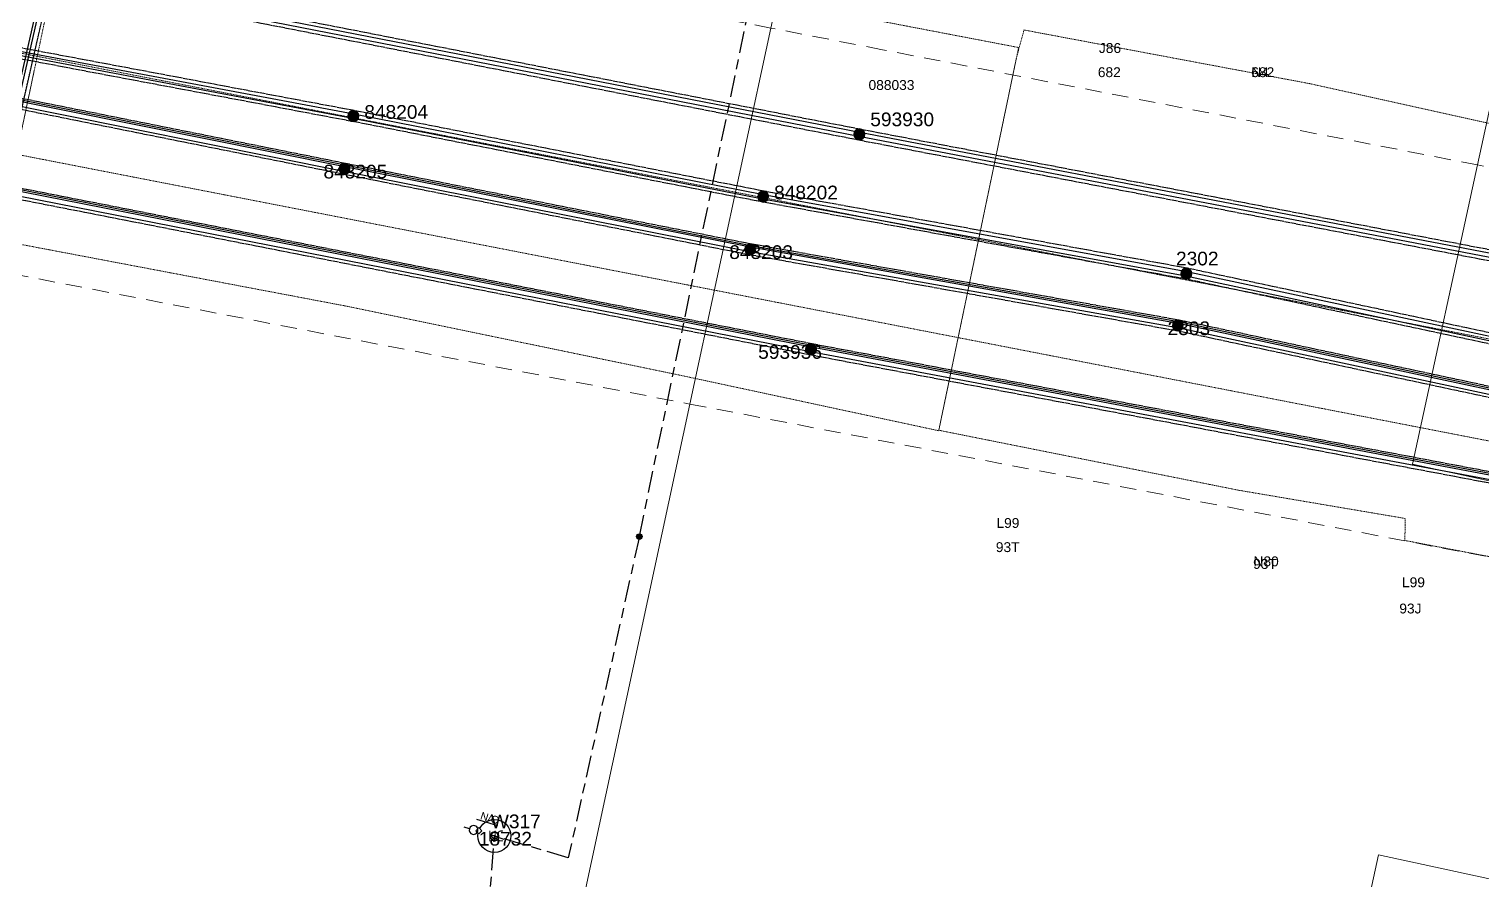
# Model space of a CAD drawing. Header units: metres. Extents: x 309024 to 312074, y 6251331 to 6253790.
# Drawn here: x 310416.4 to 310681.8, y 6252505.8 to 6252661.2 of the extents above; entities that cross this region are included whole.
import ezdxf
from ezdxf.enums import TextEntityAlignment as Align

# ---------------------------------------------------------------- set-up
doc = ezdxf.new("R2010")
doc.units = ezdxf.units.M
for name, pattern in [('Cable Exist OH', [1, 1, 0]), ('Cable Exist UG', [8.2, 4, -1.2, 1.8, -1.2]), ('Dash', [5, 3, -2]), ('HIDDEN', [0.375, 0.25, -0.125]), ('HIDDEN2', [0.1875, 0.125, -0.0625])]:
    doc.linetypes.add(name, pattern=pattern)
doc.layers.get('0').update_dxf_attribs({"color": 6})
for name, color, linetype, lineweight in [('Cadastre Easements_SP_EXT', 9, 'Continuous', 5), ('Cadastre Land Parcels_SP_EXT', 9, 'Continuous', 5), ('Cadastre Other Property_SP_EXT', 9, 'HIDDEN', 5)]:
    doc.layers.add(name, color=color, linetype=linetype, lineweight=lineweight)
for name, color, linetype in [('Equip_HV_EXT', 7, 'Continuous'), ('Mains_HV_EXT', 7, 'Continuous'), ('Mains_TR_EXT', 7, 'Continuous'), ('Services_SP_EXT', 7, 'Continuous'), ('Sub_SP_EXT', 7, 'Continuous'), ('SupportsOH_SP_TR_HV_LV_SL_EXT', 7, 'Continuous')]:
    doc.layers.add(name, color=color, linetype=linetype)
doc.layers.get('0').freeze()
doc.styles.add('iecISOCP', font='isocp.shx')
doc.styles.add('POLE_LABEL', font='arial.ttf')
doc.styles.get("Standard").update_dxf_attribs({"font": 'arial.ttf'})
doc.styles.add('SWITCH_LABEL', font='arial.ttf', dxfattribs={"height": 2.5})
doc.linetypes.add('Cable E OH', pattern='A,9.4,["E",Standard,S=1.7,R=0,X=0,Y=-1],0', length=9.4)
doc.linetypes.add('Cable P UG', pattern='A,6,-0.5,["P",Standard,S=1.7,R=0,X=0.5,Y=-1],-2.9', length=9.4)

# ---------------------------------------------------------------- blocks, each defined once
blk = doc.blocks.new('HV_CUSTOMER_EXT')
blk.add_wipeout([(-0.19, 3.01), (-0.56, 2.96), (-0.93, 2.86), (-1.28, 2.72), (-1.61, 2.54), (-1.92, 2.32), (-2.2, 2.06), (-2.44, 1.77), (-2.64, 1.45), (-2.8, 1.11), (-2.92, 0.75), (-2.99, 0.38), (-3.01, 0), (-2.99, -0.38), (-2.92, -0.75), (-2.8, -1.11), (-2.64, -1.45), (-2.44, -1.77), (-2.2, -2.06), (-1.92, -2.32), (-1.61, -2.54), (-1.28, -2.72), (-0.93, -2.86), (-0.56, -2.96), (-0.19, -3.01), (0.19, -3.01), (0.56, -2.96), (0.93, -2.86), (1.28, -2.72), (1.61, -2.54), (1.92, -2.32), (2.2, -2.06), (2.44, -1.77), (2.64, -1.45), (2.8, -1.11), (2.92, -0.75), (2.99, -0.38), (3.01, 0), (2.99, 0.38), (2.92, 0.75), (2.8, 1.11), (2.64, 1.45), (2.44, 1.77), (2.2, 2.06), (1.92, 2.32), (1.61, 2.54), (1.28, 2.72), (0.93, 2.86), (0.56, 2.96), (0.19, 3.01)])
blk.add_circle((0, 0), 3.01)
at = {"insert": (-1.13, 1), "char_height": 2, "width": 2.7042, "attachment_point": 1, "style": 'iecISOCP'}
blk.add_mtext('HC', dxfattribs=at)
for tag, height, flags, p in [('ASSET_NUM', 2.5, 8, (2, 2)), ('STREET_CODE', 0.2, 9, (1.5, 0)), ('CONSTRUCTED_VOLTAGE', 0.2, 9, (1.5, -0.2)), ('OPERATING_VOLTAGE', 0.2, 9, (1.5, -0.6)), ('ORIENTATION', 0.2, 9, (1.5, -0.8)), ('OWNED_BY', 0.2, 9, (1.5, -1)), ('OPERATED_BY', 0.2, 9, (1.5, -1.2)), ('SECONDARY_VOLTAGE', 0.2, 9, (1.5, -1.6)), ('STATE', 0.2, 9, (1.5, -1.8)), ('SUBSTATION_TYPE', 0.2, 9, (1.5, -2.2)), ('NO_PHASES', 0.2, 9, (1.5, -0.4)), ('MAINTAINED_BY', 0.2, 9, (1.5, -1.4)), ('PARENT', 0.2, 9, (1.5, -2)), ('USAGE', 0.2, 9, (1.5, -2.4)), ('LEGEND', 0.2, 9, (1.5, -2.6)), ('STREETNAME', 0.2, 9, (1.5, -3)), ('SUBURB', 0.2, 9, (1.5, -3.2)), ('Z', 0.2, 1, (1.5, -3.6)), ('LOCATION', 0.2, 9, (1.5, -2.8)), ('NOTES', 0.2, 9, (1.5, -3.4))]:
    blk.add_attdef(tag, text='', height=height, dxfattribs=dict(flags=flags)).set_placement(p, align=Align.MIDDLE_LEFT)
blk = doc.blocks.new('CCP_EXT')
at = {"flags": 9}
blk.add_attdef('NOTES', text='', height=0.2, dxfattribs=at).set_placement((0, -2), align=Align.MIDDLE_LEFT)
blk.add_wipeout([(0, 0.57), (0.57, 0), (0, -0.57), (-0.57, 0)])
blk.add_lwpolyline([(-0.57, 0), (0, 0.57), (0.57, 0), (0, -0.57), (-0.57, 0)])
at = {"flags": 1}
blk.add_attdef('Z', (0, 0), '', height=0.2, dxfattribs=at)
at = {"flags": 9}
for tag, p in [('CCP_TYPE', (0, 0)), ('CONSTRUCTED_VOLTAGE', (0, -0.2)), ('OPERATING_VOLTAGE', (0, -0.6)), ('ORIENTATION', (0, -0.8)), ('OWNED_BY', (0, -1)), ('STATE', (0, -1.8)), ('NO_PHASES', (0, -0.4)), ('USAGE', (0, -1.2)), ('LEGEND', (0, -1.4)), ('LIFE_SUPPORT', (0, -1.6))]:
    blk.add_attdef(tag, text='', height=0.2, dxfattribs=at).set_placement(p, align=Align.MIDDLE_LEFT)
blk = doc.blocks.new('POLE_EXT')
blk.add_hatch(color=256).paths.add_polyline_path([(-1, 0, 1), (1, 0, 1)])
blk.add_lwpolyline([(-1, 0, 1), (1, 0, 1)], format="xyb", close=True)
for tag, height, flags, p in [('pNumber', 2.5, 8, (-17.84, 2.07)), ('OWNED_BY', 0.2, 9, (1.35, -0.4)), ('SPECIAL_USE', 0.2, 9, (1.35, -0.8)), ('STATE', 0.2, 9, (1.35, -1)), ('cLV', 0.2, 9, (1.35, -1.4)), ('hDepth', 0.2, 9, (1.35, -1.6)), ('hDia', 0.2, 9, (1.35, -1.8)), ('cHV', 0.2, 9, (1.35, -2)), ('PARENT', 0.2, 9, (1.35, -0.6)), ('USAGE', 0.2, 9, (1.35, -1.2)), ('LBRACKET', 0.2, 9, (1.35, -2.2)), ('LExisting', 0.2, 9, (1.35, -2.4)), ('LANTNUMBER', 0.2, 9, (1.35, -2.6)), ('cLinedev', 0.2, 9, (1.35, -3.4)), ('pExisting', 0.2, 9, (1.35, -3.8)), ('pFooting', 0.2, 9, (1.35, -4.4)), ('pNew', 0.2, 9, (1.35, -4.6)), ('pRelocate', 0.2, 9, (1.35, -5)), ('pRemove', 0.2, 9, (1.35, -5.2)), ('pReplace', 0.2, 9, (1.35, -5.4)), ('LOther', 0.2, 9, (1.35, -2.8)), ('LRemove', 0.2, 9, (1.35, -3)), ('LEGEND', 0.2, 9, (1.35, -3.2)), ('LOCATION', 0.2, 9, (1.35, -3.6)), ('PFNUMBER', 0.2, 9, (1.35, -4)), ('NEWPFNUMBER', 0.2, 9, (1.35, -4.2)), ('pStay', 0.2, 9, (1.35, -5.6)), ('pType', 0.2, 9, (1.35, -5.8)), ('cspan', 0.2, 9, (1.35, -6)), ('STREETNAME', 0.2, 9, (1.35, -6.2)), ('SUBURB', 0.2, 9, (1.35, -6.4)), ('OPERATED_BY', 0.2, 9, (1.36, -7.01)), ('NOTES', 0.2, 9, (1.35, -6.6)), ('MAINTAINED_BY', 0.2, 9, (1.36, -6.81))]:
    blk.add_attdef(tag, text='', height=height, dxfattribs=dict(flags=flags)).set_placement(p, align=Align.MIDDLE_LEFT)
at = {"style": 'POLE_LABEL'}
for tag, height, flags, p in [('ASSET_NUM', 2.5, 8, (2, 2)), ('STRUCTURE_PLANT_NUMBER', 0.2, 9, (1.35, 0.03)), ('STREET_CODE', 0.2, 9, (1.35, -0.2))]:
    blk.add_attdef(tag, text='', height=height, dxfattribs=dict(at, flags=flags)).set_placement(p, align=Align.MIDDLE_LEFT)
at = {"flags": 1}
blk.add_attdef('Z', (1.35, -7.33), '', height=0.2, dxfattribs=at)
blk = doc.blocks.new('SWG_HOLEC_SU_NO_EXT')
blk.add_line((1.8, -2), (5.8, -2))
for points in [[(1, 0), (0, 0)], [(6.6, 0), (7.6, 0)]]:
    blk.add_lwpolyline(points)
for points in [[(1.8, -0.8, 1), (1.8, 0.8, 1)], [(5.8, -0.8, 1), (5.8, 0.8, 1)]]:
    blk.add_lwpolyline(points, format="xyb", close=True)
at = {"insert": (5.31, -3.64), "char_height": 1.4, "width": 3.8863, "attachment_point": 1, "rotation": 180}
blk.add_mtext('{\\fArial|b0|i0|c0|p34;N/O}', dxfattribs=at)
at = {"style": 'SWITCH_LABEL', "flags": 8}
blk.add_attdef('ASSET_NUM', text='', height=2.5, rotation=179.9544, dxfattribs=at).set_placement((-2.4, 0), align=Align.MIDDLE_LEFT)
at = {"flags": 1}
blk.add_attdef('Z', (0, 0), '', height=0.2, dxfattribs=at)
at = {"flags": 9}
for tag, p in [('ACTUAL_STATUS', (0, -0.4)), ('CONSTRUCTED_VOLTAGE', (0, -0.6)), ('OPERATING_VOLTAGE', (0, -1)), ('ORIENTATION', (0, -1.2)), ('OWNED_BY', (0, -1.4)), ('STATE', (0, -1.8)), ('SWITCH_TYPE', (0, -2)), ('STREETNAME', (0, -2.6)), ('NO_PHASES', (0, -0.8)), ('PARENT', (0, -1.6)), ('USAGE', (0, -2.2)), ('LOCATION', (0, -2.4)), ('SUBURB', (0, -2.8)), ('NOTES', (0, -3))]:
    blk.add_attdef(tag, text='', height=0.2, dxfattribs=at).set_placement(p, align=Align.MIDDLE_LEFT)
at = {"style": 'SWITCH_LABEL', "flags": 9}
blk.add_attdef('STREET_CODE', text='', height=0.2, dxfattribs=at).set_placement((0, -0.2), align=Align.MIDDLE_LEFT)
blk = doc.blocks.new('CONNECTOR_NODE_EXT')
h = blk.add_hatch(color=256)
edge = h.paths.add_edge_path()
edge.add_arc((0, 0), 0.5, 0, 360)
blk.add_circle((0, 0), 0.5)
at = {"flags": 1}
blk.add_attdef('Z', (0, 0), '', height=0.2, dxfattribs=at)
at = {"flags": 9}
for tag, p in [('CONNECTOR_TYPE', (0, 0)), ('CONSTRUCTED_VOLTAGE', (0, -0.2)), ('OPERATING_VOLTAGE', (0, -0.6)), ('ORIENTATION', (0, -0.8)), ('SUBTYPE', (0, -1)), ('NO_PHASES', (0, -0.4)), ('USAGE', (0, -1.2)), ('NOTES', (0, -1.4))]:
    blk.add_attdef(tag, text='', height=0.2, dxfattribs=at).set_placement(p, align=Align.MIDDLE_LEFT)

msp = doc.modelspace()

# ---------------------------------------------------------------- linework, layer by layer
at = {"layer": 'Cadastre Easements_SP_EXT', "linetype": 'Dash'}
msp.add_lwpolyline([(310408.33, 6252617.44), (310537.11, 6252592.71), (310697.41, 6252562.05), (310745.84, 6252552.79), (310745.31, 6252550.36), (310745.92, 6252550.25), (310911.94, 6252518.6), (310926.54, 6252585.89), (310760.66, 6252617.94), (310760, 6252618.07), (310760.63, 6252620.98), (310681.02, 6252636.38), (310572.29, 6252657.42), (310551.91, 6252661.36), (310424.03, 6252686.15), (310386.7, 6252693.4)], dxfattribs=at)
at = {"layer": 'Cadastre Land Parcels_SP_EXT', "linetype": 'Continuous'}
msp.add_lwpolyline([(310408.33, 6252617.44), (310424.03, 6252686.15), (310429.15, 6252708.54), (310431.56, 6252718.99), (310433.59, 6252727.96), (310476.57, 6252913.81)], dxfattribs=at)
msp.add_lwpolyline([(310745.92, 6252550.25), (310760.66, 6252617.94), (310770.4, 6252662.7), (310750.13, 6252665.41), (310689.11, 6252673.57), (310681.02, 6252636.38), (310669.13, 6252581.76), (310700.23, 6252574.99), (310697.41, 6252562.05), (310685.11, 6252505.55), (310662.93, 6252510.38), (310651.6, 6252458.32), (310646.53, 6252459.43), (310622.86, 6252350.7), (310699.39, 6252336.55), (310745.92, 6252550.25)], close=True, dxfattribs=at)
at = {"layer": 'Cadastre Other Property_SP_EXT', "linetype": 'HIDDEN2'}
for points in [[(310729.64, 6252576.91), (310733.48, 6252594.8), (310376.39, 6252664.28), (310080.66, 6252810.12), (310065.86, 6252797.03), (310370.49, 6252646.8), (310729.64, 6252576.91)], [(310305.31, 6252740.65), (310297.87, 6252721.4), (310288.13, 6252695.03), (310280.64, 6252674.7), (310370.57, 6252630.93), (310383.22, 6252628.97), (310411.17, 6252624.52), (310426.21, 6252695.72), (310376.27, 6252709.28), (310355.26, 6252717.47), (310305.31, 6252740.65)], [(310433.58, 6252727.91), (310428.85, 6252728.55), (310419.28, 6252687.1), (310409.42, 6252689.01), (310396.89, 6252634.71), (310370.8, 6252639.84), (310280.74, 6252684.01), (310276.2, 6252669.49), (310365.95, 6252625.51), (310408.28, 6252617.44), (310433.58, 6252727.91)], [(310425.07, 6252690.74), (310422.17, 6252676.61), (310420.22, 6252667.35), (310417.32, 6252653.63), (310413.9, 6252637.43), (310410.73, 6252622.65), (310474.12, 6252610.63), (310536.08, 6252597.81), (310582.56, 6252587.84), (310597.16, 6252657.82), (310425.07, 6252690.74)], [(310596.77, 6252655.95), (310582.58, 6252587.92), (310637.36, 6252576.97), (310667.81, 6252571.81), (310667.72, 6252567.8), (310725.36, 6252556.77), (310728.41, 6252571.01), (310740.9, 6252629.25), (310741.1, 6252630.13), (310741.42, 6252631.63), (310715.93, 6252636.89), (310682.45, 6252644.11), (310650.31, 6252651.23), (310598.14, 6252661.02), (310596.77, 6252655.95)]]:
    msp.add_lwpolyline(points, close=True, dxfattribs=at)
at = {"layer": 'Mains_HV_EXT', "linetype": 'Cable E OH'}
for points in [[(310158.51, 6252785.1), (310381.51, 6252678.78), (310568.13, 6252642.34), (310724.41, 6252612.43), (310938.37, 6252574.81), (310951.79, 6252571.96), (310970.2, 6252573.89)], [(310970.2, 6252573.62), (310949.81, 6252562.95), (310936.6, 6252565.56), (310724.26, 6252611.64), (310567.98, 6252641.56), (310381.26, 6252678.02), (310158.51, 6252785.1)], [(310972.61, 6252569.18), (310952.73, 6252552.74), (310948.56, 6252532.63), (310930.62, 6252535.6), (310717.05, 6252573.36), (310559.31, 6252603.11), (310368.77, 6252640.53), (310146.81, 6252756)], [(310145.96, 6252755.14), (310368.5, 6252639.77), (310559.16, 6252602.33), (310716.91, 6252572.57), (310929.01, 6252526.26), (310950.44, 6252522.19), (310959.98, 6252551.71), (310973.5, 6252569.18)], [(310937.18, 6252545.59), (310921.08, 6252548.68), (310837.76, 6252564.85), (310735.85, 6252584.07), (310626.33, 6252607.44), (310548.19, 6252621.34), (310474.06, 6252636.05), (310409.74, 6252648.95), (310373.8, 6252660.03)], [(310411.45, 6252657.79), (310475.7, 6252645.69), (310550.56, 6252630.98), (310627.88, 6252616.92), (310738.06, 6252593.39), (310839.48, 6252573.69), (310922.87, 6252557.36)], [(310411.31, 6252657), (310475.54, 6252644.91), (310550.41, 6252630.2), (310627.73, 6252616.14), (310737.9, 6252592.6), (310839.33, 6252572.9), (310922.72, 6252556.57), (310938.36, 6252553.44)], [(310409.58, 6252648.17), (310473.91, 6252635.26), (310548.04, 6252620.55), (310626.17, 6252606.66), (310735.69, 6252583.28), (310837.61, 6252564.07), (310920.92, 6252547.89)]]:
    msp.add_lwpolyline(points, dxfattribs=at)
at = {"layer": 'Mains_HV_EXT', "linetype": 'Cable P UG'}
for points in [[(310952.11, 6252551.23), (310948.32, 6252532.98), (310930.67, 6252535.89), (310717.1, 6252573.66), (310559.36, 6252603.41), (310368.87, 6252640.82), (310368.63, 6252640.15), (310146.42, 6252755.56)], [(311113.36, 6252563.54), (311121.83, 6252607.52), (311120.76, 6252607.73), (311070.72, 6252617.54), (311031.26, 6252625.28), (310971.71, 6252636.92), (310932.45, 6252644.66), (310892.89, 6252652.39), (310853.49, 6252660.15), (310813.55, 6252668.01), (310772.74, 6252676.01), (310747.09, 6252678.95), (310693, 6252686.19), (310663.42, 6252690.12), (310646.94, 6252692.33), (310633.26, 6252694.17), (310604, 6252698.03), (310574.09, 6252702.05), (310569.89, 6252702.61), (310569.89, 6252702.61), (310445.66, 6252719.28), (310430.57, 6252721.3), (310428.67, 6252713.25), (310405.64, 6252611.93)], [(311112.87, 6252563.63), (311121.25, 6252607.13), (311120.66, 6252607.24), (311070.62, 6252617.05), (311031.16, 6252624.79), (310971.62, 6252636.43), (310932.36, 6252644.17), (310892.8, 6252651.9), (310853.39, 6252659.66), (310813.46, 6252667.51), (310772.67, 6252675.51), (310747.03, 6252678.45), (310692.93, 6252685.7), (310663.35, 6252689.63), (310646.87, 6252691.83), (310633.19, 6252693.68), (310603.93, 6252697.53), (310574.03, 6252701.55), (310569.82, 6252702.12), (310445.6, 6252718.78), (310430.95, 6252720.74), (310429.16, 6252713.14), (310406.11, 6252611.73)], [(310937.24, 6252545.89), (310921.13, 6252548.97), (310837.82, 6252565.15), (310735.91, 6252584.36), (310626.38, 6252607.74), (310548.24, 6252621.63), (310474.12, 6252636.34), (310409.78, 6252649.25), (310373.91, 6252660.31)]]:
    msp.add_lwpolyline(points, dxfattribs=at)
at = {"layer": 'Mains_HV_EXT', "linetype": 'Cable Exist UG'}
msp.add_lwpolyline([(310527.87, 6252568.51), (310547.65, 6252663.64)], dxfattribs=at)
at = {"layer": 'Mains_TR_EXT', "linetype": 'Cable Exist OH'}
for points in [[(310381.38, 6252678.4), (310381.66, 6252679.37), (310568.2, 6252642.94), (310568.06, 6252641.95), (310568.27, 6252642.93), (310724.52, 6252613.02), (310724.33, 6252612.04), (310724.56, 6252613.01), (310938.48, 6252575.4), (310951.83, 6252572.57), (310970.2, 6252574.28)], [(310381.38, 6252678.4), (310381.07, 6252677.45), (310567.87, 6252640.97), (310568.06, 6252641.95), (310567.94, 6252640.95), (310724.12, 6252611.06), (310724.33, 6252612.04), (310724.18, 6252611.05), (310936.48, 6252564.97), (310949.9, 6252562.32), (310970.2, 6252573.28)], [(310938.44, 6252553.83), (310937.15, 6252553.07), (310922.63, 6252555.98), (310922.79, 6252556.96), (310922.56, 6252555.99), (310839.19, 6252572.32), (310839.4, 6252573.3), (310839.16, 6252572.32), (310737.79, 6252592.01), (310737.98, 6252592.99), (310737.76, 6252592.02), (310627.65, 6252615.54), (310627.8, 6252616.53), (310627.57, 6252615.56), (310550.33, 6252629.6), (310550.49, 6252630.59), (310550.26, 6252629.61), (310475.47, 6252644.31), (310475.62, 6252645.3), (310475.37, 6252644.33), (310411.19, 6252656.41), (310411.38, 6252657.4)], [(310922.79, 6252556.96), (310921.87, 6252558.16), (310839.64, 6252574.27), (310839.4, 6252573.3), (310839.53, 6252574.29), (310738.24, 6252593.96), (310737.98, 6252592.99), (310738.13, 6252593.98), (310628.04, 6252617.5), (310627.8, 6252616.53), (310627.93, 6252617.52), (310550.7, 6252631.57), (310550.49, 6252630.59), (310550.64, 6252631.58), (310475.84, 6252646.28), (310475.62, 6252645.3), (310475.78, 6252646.29), (310411.56, 6252658.38), (310411.38, 6252657.4)], [(310937.1, 6252545.2), (310935.88, 6252546.45), (310921.22, 6252549.23), (310921, 6252548.29), (310921.1, 6252549.29), (310837.95, 6252565.43), (310837.69, 6252564.46), (310837.79, 6252565.46), (310736, 6252584.65), (310735.77, 6252583.68), (310735.93, 6252584.66), (310626.48, 6252608.03), (310626.25, 6252607.05), (310626.4, 6252608.04), (310548.35, 6252621.92), (310548.12, 6252620.95), (310548.27, 6252621.93), (310474.2, 6252636.63), (310473.99, 6252635.66), (310474.11, 6252636.65), (310409.86, 6252649.54), (310409.66, 6252648.56)], [(310921, 6252548.29), (310919.74, 6252547.51), (310837.55, 6252563.47), (310837.69, 6252564.46), (310837.45, 6252563.49), (310735.59, 6252582.69), (310735.77, 6252583.68), (310735.53, 6252582.7), (310626.11, 6252606.06), (310626.25, 6252607.05), (310626.02, 6252606.08), (310547.95, 6252619.96), (310548.12, 6252620.95), (310547.87, 6252619.97), (310473.76, 6252634.68), (310473.99, 6252635.66), (310473.74, 6252634.69), (310409.46, 6252647.58), (310409.66, 6252648.56)], [(310368.3, 6252639.2), (310559.02, 6252601.74), (310559.23, 6252602.72), (310559.06, 6252601.73), (310716.76, 6252571.99), (310716.97, 6252572.97), (310716.79, 6252571.99), (310928.89, 6252525.67), (310950.85, 6252521.5), (310960.52, 6252551.43), (310973.94, 6252569.2)], [(310972.16, 6252569.18), (310952.19, 6252553.07), (310948.09, 6252533.32), (310930.72, 6252536.19), (310717.17, 6252573.95), (310716.97, 6252572.97), (310717.14, 6252573.95), (310559.45, 6252603.69), (310559.23, 6252602.72), (310559.37, 6252603.71), (310368.97, 6252641.11)]]:
    msp.add_lwpolyline(points, dxfattribs=at)

# ---------------------------------------------------------------- block references
at = {"layer": 'Equip_HV_EXT'}
msp.add_blockref('CONNECTOR_NODE_EXT', (310527.87, 6252568.51), dxfattribs=at)
at = {"layer": 'Sub_SP_EXT'}
ref = msp.add_blockref('HV_CUSTOMER_EXT', (310501.4, 6252513.83), dxfattribs=at)
ref.add_attrib('ASSET_NUM', '18732', dxfattribs={"layer": '0', "height": 2.5}).set_placement((310503.4, 6252514.58), align=Align.TOP_CENTER)
at = {"layer": 'SupportsOH_SP_TR_HV_LV_SL_EXT'}
ref = msp.add_blockref('POLE_EXT', (310475.62, 6252645.3), dxfattribs=at)
ref.add_attrib('ASSET_NUM', '848204', dxfattribs={"layer": '0', "height": 2.5, "style": 'POLE_LABEL'}).set_placement((310477.62, 6252646.05), align=Align.MIDDLE_LEFT)
ref = msp.add_blockref('POLE_EXT', (310568.06, 6252641.95), dxfattribs=at)
ref.add_attrib('ASSET_NUM', '593930', dxfattribs={"layer": '0', "height": 2.5, "style": 'POLE_LABEL'}).set_placement((310570.06, 6252642.7), align=Align.BOTTOM_LEFT)
ref = msp.add_blockref('POLE_EXT', (310473.99, 6252635.66), dxfattribs=at)
ref.add_attrib('ASSET_NUM', '848205', dxfattribs={"layer": '0', "height": 2.5, "style": 'POLE_LABEL'}).set_placement((310475.99, 6252636.41), align=Align.TOP_CENTER)
ref = msp.add_blockref('POLE_EXT', (310550.49, 6252630.59), dxfattribs=at)
ref.add_attrib('ASSET_NUM', '848202', dxfattribs={"layer": '0', "height": 2.5, "style": 'POLE_LABEL'}).set_placement((310552.49, 6252631.34), align=Align.MIDDLE_LEFT)
ref = msp.add_blockref('POLE_EXT', (310548.12, 6252620.95), dxfattribs=at)
ref.add_attrib('ASSET_NUM', '848203', dxfattribs={"layer": '0', "height": 2.5, "style": 'POLE_LABEL'}).set_placement((310550.12, 6252621.7), align=Align.TOP_CENTER)
ref = msp.add_blockref('POLE_EXT', (310627.8, 6252616.53), dxfattribs=at)
ref.add_attrib('ASSET_NUM', '2302', dxfattribs={"layer": '0', "height": 2.5, "style": 'POLE_LABEL'}).set_placement((310629.8, 6252617.28), align=Align.BOTTOM_CENTER)
ref = msp.add_blockref('POLE_EXT', (310626.25, 6252607.05), dxfattribs=at)
ref.add_attrib('ASSET_NUM', '2303', dxfattribs={"layer": '0', "height": 2.5, "style": 'POLE_LABEL'}).set_placement((310628.25, 6252607.8), align=Align.TOP_CENTER)
ref = msp.add_blockref('POLE_EXT', (310559.23, 6252602.72), dxfattribs=at)
ref.add_attrib('ASSET_NUM', '593936', dxfattribs={"layer": '0', "height": 2.5, "style": 'POLE_LABEL'}).set_placement((310561.23, 6252603.47), align=Align.TOP_RIGHT)

# ---------------------------------------------------------------- texts
at = {"layer": 'Cadastre Other Property_SP_EXT'}
msp.add_text('088033', height=1.8, dxfattribs=at).set_placement((310569.74, 6252650.07))
at = {"layer": 'Mains_HV_EXT'}
for s, p in [('682', (310639.67, 6252652.41)), ('N4', (310639.67, 6252652.41)), ('N80', (310640.07, 6252563.08)), ('93T', (310640, 6252562.61))]:
    msp.add_text(s, height=1.8, dxfattribs=at).set_placement(p)
at = {"layer": 'Mains_TR_EXT'}
for s, p in [('J86', (310611.83, 6252656.82)), ('682', (310611.63, 6252652.41)), ('L99', (310593.11, 6252570.09)), ('93T', (310593, 6252565.68)), ('L99', (310667.2, 6252559.26)), ('93J', (310666.71, 6252554.47))]:
    msp.add_text(s, height=1.8, dxfattribs=at).set_placement(p)

# ---------------------------------------------------------------- next in the draw order: linework, layer by layer
at = {"layer": 'Cadastre Land Parcels_SP_EXT', "linetype": 'Continuous'}
msp.add_lwpolyline([(310683.67, 6252266.21), (310699.39, 6252336.55), (310622.86, 6252350.7), (310618.82, 6252331.95), (310533.8, 6252350.27), (310533.8, 6252350.27), (310536.12, 6252361.04), (310489.36, 6252371.12), (310499.47, 6252418.06), (310506.92, 6252422.87), (310519.64, 6252481.91), (310517.89, 6252503.51), (310537.11, 6252592.71), (310551.91, 6252661.36), (310558.31, 6252691.06), (310438.61, 6252707.31), (310429.15, 6252708.54), (310424.03, 6252686.15), (310408.33, 6252617.44)], dxfattribs=at)
msp.add_lwpolyline([(310697.41, 6252562.05), (310700.23, 6252574.99), (310669.13, 6252581.76), (310681.02, 6252636.38), (310689.11, 6252673.57), (310558.31, 6252691.06), (310551.91, 6252661.36), (310537.11, 6252592.71), (310517.89, 6252503.5), (310519.64, 6252481.91), (310506.92, 6252422.87), (310499.47, 6252418.06), (310489.36, 6252371.12), (310536.12, 6252361.04), (310533.8, 6252350.27), (310618.82, 6252331.95), (310622.86, 6252350.7), (310646.53, 6252459.43), (310651.6, 6252458.32), (310662.93, 6252510.38), (310685.11, 6252505.55), (310697.41, 6252562.05)], close=True, dxfattribs=at)
at = {"layer": 'Mains_HV_EXT', "linetype": 'Cable Exist UG'}
msp.add_lwpolyline([(310527.87, 6252568.51), (310514.89, 6252509.83), (310501.4, 6252513.83)], dxfattribs=at)

# ---------------------------------------------------------------- next in the draw order: block references
at = {"layer": 'Services_SP_EXT', "rotation": 90.0000000000002}
msp.add_blockref('CCP_EXT', (310498.55, 6252514.79), dxfattribs=at)

# ---------------------------------------------------------------- next in the draw order: linework, layer by layer
at = {"layer": 'Mains_HV_EXT', "linetype": 'Cable Exist UG'}
msp.add_lwpolyline([(310484.11, 6252286.82), (310501.4, 6252513.83)], dxfattribs=at)

# ---------------------------------------------------------------- next in the draw order: block references
at = {"layer": 'Equip_HV_EXT'}
ref = msp.add_blockref('SWG_HOLEC_SU_NO_EXT', (310503.14, 6252513.25), dxfattribs=dict(at, rotation=163.177810848139))
ref.add_attrib('ASSET_NUM', 'W317', dxfattribs={"layer": '0', "height": 2.5, "style": 'SWITCH_LABEL'}).set_placement((310500.74, 6252514.5), align=Align.BOTTOM_LEFT)

doc.saveas('drawing.dxf')
